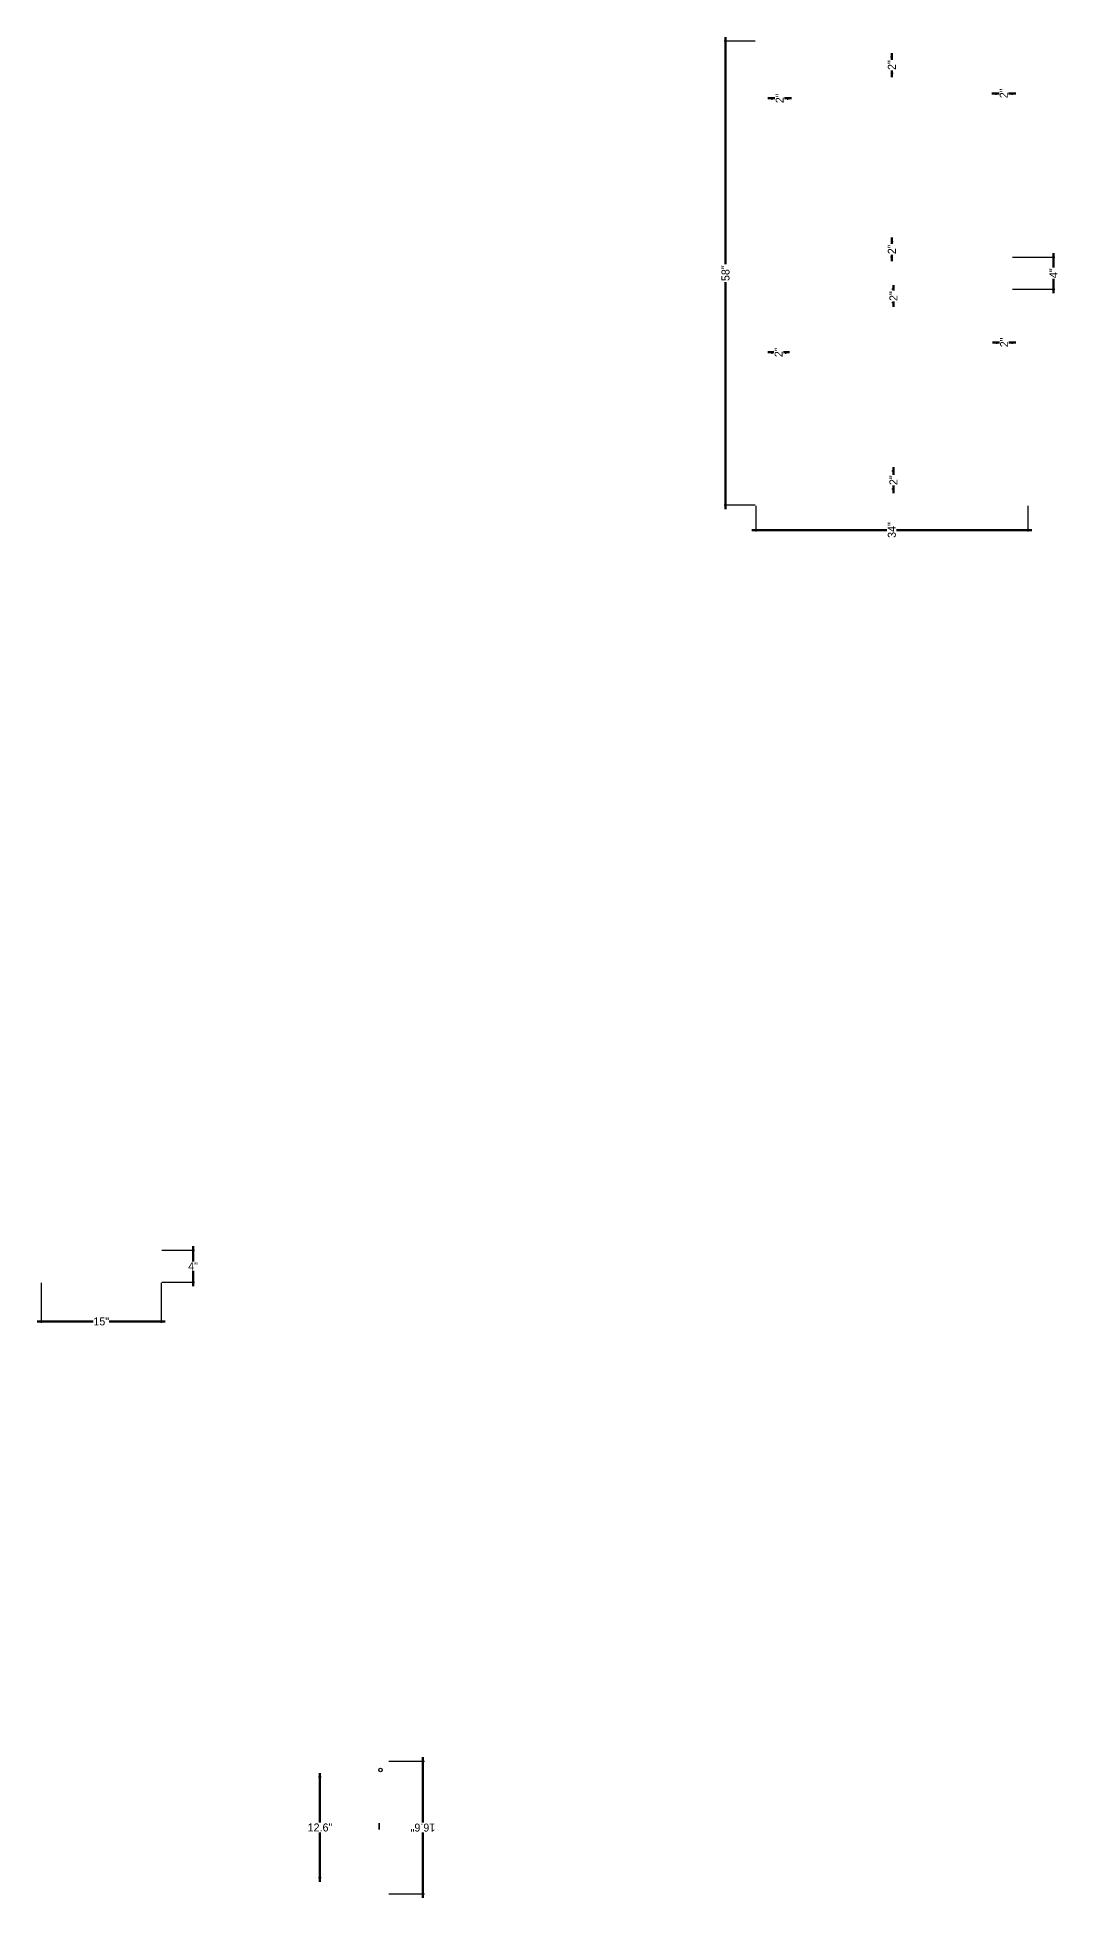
# Model space of a CAD drawing. Header units: inches. Extents: x 347 to 16634, y -36388 to -591.
# Drawn here: x 962.1 to 1089.7, y -924.3 to -691.8 of the extents above; entities that cross this region are included whole.
import ezdxf

# ---------------------------------------------------------------- set-up
doc = ezdxf.new("R2010")
doc.units = ezdxf.units.IN
doc.header["$MEASUREMENT"] = 0
doc.styles.get("Standard").update_dxf_attribs({"font": 'Artifakt Element Regular.ttf', "height": 1})
doc.dimstyles.get("Standard").update_dxf_attribs({"dimtxt": 0.9, "dimasz": 0.198, "dimexe": 0.18, "dimexo": 0.0625, "dimgap": 0.09, "dimtad": 0, "dimtih": 1, "dimtoh": 1, "dimdec": 4, "dimzin": 0, "dimdsep": 46, "dimtxsty": 'Standard', "dimblk": 'ARCHTICK', "dimcen": 0.09, "dimclrd": 2, "dimclrt": 4, "dimadec": 0, "dimazin": 0, "dimtfac": 1, "dimtdec": 4, "dimtofl": 0, "dimtmove": 0, "dimatfit": 3, "dimfxl": 1, "dimtolj": 1, "dimtzin": 0, "dimlwd": 211, "dimarcsym": 0})

# ---------------------------------------------------------------- blocks, each defined once
blk = doc.blocks.new('_ArchTick')
at = {"color": 0, "linetype": 'ByBlock', "const_width": 0.15}
blk.add_lwpolyline([(-0.5, -0.5), (0.5, 0.5)], dxfattribs=at)
blk = doc.blocks.new('*D23')
at = {"color": 2, "lineweight": 53, "transparency": 16777216}
for p, q in [((997.38, -908.73), (997.38, -914.93)), ((997.38, -922.34), (997.38, -916.15))]:
    blk.add_line(p, q, dxfattribs=at)
at = {"color": 0, "lineweight": -2, "transparency": 16777216}
for p, q in [((997.54, -909.23), (997.2, -909.23)), ((997.54, -921.84), (997.2, -921.84))]:
    blk.add_line(p, q, dxfattribs=at)
at = {"layer": 'Defpoints', "color": 0, "transparency": 16777216}
for p in [(997.6, -909.23), (997.38, -921.84), (997.6, -921.84)]:
    blk.add_point(p, dxfattribs=at)
at = {"color": 2, "lineweight": 53, "transparency": 16777216, "xscale": 0.198, "yscale": 0.198, "zscale": 0.198}
for p, rotation in [((997.38, -909.23), 90), ((997.38, -921.84), 270)]:
    blk.add_blockref('_ArchTick', p, dxfattribs=dict(at, rotation=rotation))
at = {"color": 4, "transparency": 16777216, "insert": (997.38, -915.54), "char_height": 1, "attachment_point": 5}
blk.add_mtext('\\A1;12.6"', dxfattribs=at)
blk = doc.blocks.new('*D24')
at = {"color": 2, "lineweight": 53, "transparency": 16777216}
for p, q in [((1010.24, -906.76), (1010.24, -914.93)), ((1010.24, -924.32), (1010.24, -916.15))]:
    blk.add_line(p, q, dxfattribs=at)
at = {"color": 0, "lineweight": -2, "transparency": 16777216}
for p, q in [((1005.99, -907.26), (1010.42, -907.26)), ((1005.99, -923.82), (1010.42, -923.82))]:
    blk.add_line(p, q, dxfattribs=at)
at = {"layer": 'Defpoints', "color": 0, "transparency": 16777216}
for p in [(1005.92, -907.26), (1005.92, -923.82), (1010.24, -923.82)]:
    blk.add_point(p, dxfattribs=at)
at = {"color": 2, "lineweight": 53, "transparency": 16777216, "xscale": 0.198, "yscale": 0.198, "zscale": 0.198}
for p, rotation in [((1010.24, -907.26), 90), ((1010.24, -923.82), 270)]:
    blk.add_blockref('_ArchTick', p, dxfattribs=dict(at, rotation=rotation))
at = {"color": 4, "transparency": 16777216, "insert": (1010.24, -915.54), "char_height": 1, "attachment_point": 5, "rotation": 180}
blk.add_mtext('\\A1;16.6"', dxfattribs=at)
blk = doc.blocks.new('*D36')
at = {"color": 0, "lineweight": -2, "transparency": 16777216}
for p, q in [((962.56, -847.45), (962.56, -852.47)), ((977.56, -847.45), (977.56, -852.47))]:
    blk.add_line(p, q, dxfattribs=at)
at = {"color": 2, "lineweight": 53, "transparency": 16777216}
for p, q in [((962.06, -852.29), (969.05, -852.29)), ((978.06, -852.29), (971.07, -852.29))]:
    blk.add_line(p, q, dxfattribs=at)
at = {"layer": 'Defpoints', "color": 0, "transparency": 16777216}
for p in [(962.56, -847.39, -2), (977.56, -847.39, -2), (977.56, -852.29)]:
    blk.add_point(p, dxfattribs=at)
at = {"color": 2, "lineweight": 53, "transparency": 16777216, "xscale": 0.198, "yscale": 0.198, "zscale": 0.198, "rotation": 180}
blk.add_blockref('_ArchTick', (962.56, -852.29), dxfattribs=at)
at = {"color": 2, "lineweight": 53, "transparency": 16777216, "xscale": 0.198, "yscale": 0.198, "zscale": 0.198}
blk.add_blockref('_ArchTick', (977.56, -852.29), dxfattribs=at)
at = {"color": 4, "transparency": 16777216, "insert": (970.06, -852.29), "char_height": 1, "attachment_point": 5}
blk.add_mtext('\\A1;15"', dxfattribs=at)
blk = doc.blocks.new('*D37')
at = {"color": 0, "lineweight": -2, "transparency": 16777216}
for p, q in [((977.63, -843.39), (981.71, -843.39)), ((977.63, -847.39), (981.71, -847.39))]:
    blk.add_line(p, q, dxfattribs=at)
at = {"color": 2, "lineweight": 53, "transparency": 16777216}
for p, q in [((981.53, -842.89), (981.53, -844.8)), ((981.53, -847.89), (981.53, -845.98))]:
    blk.add_line(p, q, dxfattribs=at)
at = {"layer": 'Defpoints', "color": 0, "transparency": 16777216}
for p in [(977.56, -843.39, -2), (981.53, -843.39), (977.56, -847.39, -2)]:
    blk.add_point(p, dxfattribs=at)
at = {"color": 2, "lineweight": 53, "transparency": 16777216, "xscale": 0.198, "yscale": 0.198, "zscale": 0.198}
for p, rotation in [((981.53, -843.39), 90), ((981.53, -847.39), 270)]:
    blk.add_blockref('_ArchTick', p, dxfattribs=dict(at, rotation=rotation))
at = {"color": 4, "transparency": 16777216, "insert": (981.53, -845.39), "char_height": 1, "attachment_point": 5}
blk.add_mtext('\\A1;4"', dxfattribs=at)
blk = doc.blocks.new('*D41')
at = {"color": 0, "lineweight": -2, "transparency": 16777216}
for p, q in [((1051.74, -692.28), (1047.86, -692.28)), ((1051.74, -750.28), (1047.86, -750.28))]:
    blk.add_line(p, q, dxfattribs=at)
at = {"color": 2, "lineweight": 53, "transparency": 16777216}
for p, q in [((1048.04, -691.78), (1048.04, -720.14)), ((1048.04, -750.78), (1048.04, -722.42))]:
    blk.add_line(p, q, dxfattribs=at)
at = {"layer": 'Defpoints', "color": 0, "transparency": 16777216}
for p in [(1048.04, -692.28), (1051.81, -692.28), (1051.81, -750.28)]:
    blk.add_point(p, dxfattribs=at)
at = {"color": 2, "lineweight": 53, "transparency": 16777216, "xscale": 0.198, "yscale": 0.198, "zscale": 0.198}
for p, rotation in [((1048.04, -692.28), 90), ((1048.04, -750.28), 270)]:
    blk.add_blockref('_ArchTick', p, dxfattribs=dict(at, rotation=rotation))
at = {"color": 4, "transparency": 16777216, "insert": (1048.04, -721.28), "char_height": 1, "attachment_point": 5, "rotation": 90}
blk.add_mtext('\\A1;58"', dxfattribs=at)
blk = doc.blocks.new('*D42')
at = {"color": 0, "lineweight": -2, "transparency": 16777216}
for p, q in [((1083.87, -719.28), (1089.18, -719.28)), ((1083.87, -723.28), (1089.18, -723.28))]:
    blk.add_line(p, q, dxfattribs=at)
at = {"color": 2, "lineweight": 53, "transparency": 16777216}
for p, q in [((1089, -718.78), (1089, -720.57)), ((1089, -723.78), (1089, -722))]:
    blk.add_line(p, q, dxfattribs=at)
at = {"layer": 'Defpoints', "color": 0, "transparency": 16777216}
for p in [(1083.81, -719.28), (1089, -719.28), (1083.81, -723.28)]:
    blk.add_point(p, dxfattribs=at)
at = {"color": 2, "lineweight": 53, "transparency": 16777216, "xscale": 0.198, "yscale": 0.198, "zscale": 0.198}
for p, rotation in [((1089, -719.28), 90), ((1089, -723.28), 270)]:
    blk.add_blockref('_ArchTick', p, dxfattribs=dict(at, rotation=rotation))
at = {"color": 4, "transparency": 16777216, "insert": (1089, -721.28), "char_height": 1, "attachment_point": 5, "rotation": 90}
blk.add_mtext('\\A1;4"', dxfattribs=at)
blk = doc.blocks.new('*D43')
at = {"color": 0, "lineweight": -2, "transparency": 16777216}
for p, q in [((1051.81, -750.35), (1051.81, -753.56)), ((1085.81, -750.35), (1085.81, -753.56))]:
    blk.add_line(p, q, dxfattribs=at)
at = {"color": 2, "lineweight": 53, "transparency": 16777216}
for p, q in [((1051.31, -753.38), (1068.2, -753.38)), ((1086.31, -753.38), (1069.41, -753.38))]:
    blk.add_line(p, q, dxfattribs=at)
at = {"layer": 'Defpoints', "color": 0, "transparency": 16777216}
for p in [(1051.81, -750.28), (1085.81, -750.28), (1085.81, -753.38)]:
    blk.add_point(p, dxfattribs=at)
at = {"color": 2, "lineweight": 53, "transparency": 16777216, "xscale": 0.198, "yscale": 0.198, "zscale": 0.198, "rotation": 180}
blk.add_blockref('_ArchTick', (1051.81, -753.38), dxfattribs=at)
at = {"color": 2, "lineweight": 53, "transparency": 16777216, "xscale": 0.198, "yscale": 0.198, "zscale": 0.198}
blk.add_blockref('_ArchTick', (1085.81, -753.38), dxfattribs=at)
at = {"color": 4, "transparency": 16777216, "insert": (1068.81, -753.38), "char_height": 1, "attachment_point": 5, "rotation": 90}
blk.add_mtext('\\A1;34"', dxfattribs=at)
blk = doc.blocks.new('*D44')
at = {"color": 2, "lineweight": 53, "transparency": 16777216}
for p, q in [((1053.31, -731.16), (1054.07, -731.16)), ((1056.03, -731.16), (1055.27, -731.16))]:
    blk.add_line(p, q, dxfattribs=at)
at = {"color": 0, "lineweight": -2, "transparency": 16777216}
for p, q in [((1053.81, -731.23), (1053.81, -731.34)), ((1055.53, -731.23), (1055.53, -731.34))]:
    blk.add_line(p, q, dxfattribs=at)
at = {"layer": 'Defpoints', "color": 0, "transparency": 16777216}
for p in [(1053.81, -731.16), (1053.81, -731.16), (1055.53, -731.16)]:
    blk.add_point(p, dxfattribs=at)
at = {"color": 2, "lineweight": 53, "transparency": 16777216, "xscale": 0.198, "yscale": 0.198, "zscale": 0.198, "rotation": 180}
blk.add_blockref('_ArchTick', (1053.81, -731.16), dxfattribs=at)
at = {"color": 2, "lineweight": 53, "transparency": 16777216, "xscale": 0.198, "yscale": 0.198, "zscale": 0.198}
blk.add_blockref('_ArchTick', (1055.53, -731.16), dxfattribs=at)
at = {"color": 4, "transparency": 16777216, "insert": (1054.67, -731.16), "char_height": 1, "attachment_point": 5, "rotation": 90}
blk.add_mtext('\\A1;2"', dxfattribs=at)
blk = doc.blocks.new('*D45')
at = {"color": 2, "lineweight": 53, "transparency": 16777216}
for p, q in [((1081.37, -729.93), (1082.24, -729.93)), ((1084.31, -729.93), (1083.44, -729.93))]:
    blk.add_line(p, q, dxfattribs=at)
at = {"color": 0, "lineweight": -2, "transparency": 16777216}
for p, q in [((1081.87, -729.99), (1081.87, -730.11)), ((1083.81, -729.99), (1083.81, -730.11))]:
    blk.add_line(p, q, dxfattribs=at)
at = {"layer": 'Defpoints', "color": 0, "transparency": 16777216}
for p in [(1081.87, -729.93), (1083.81, -729.93), (1083.81, -729.93)]:
    blk.add_point(p, dxfattribs=at)
at = {"color": 2, "lineweight": 53, "transparency": 16777216, "xscale": 0.198, "yscale": 0.198, "zscale": 0.198, "rotation": 180}
blk.add_blockref('_ArchTick', (1081.87, -729.93), dxfattribs=at)
at = {"color": 2, "lineweight": 53, "transparency": 16777216, "xscale": 0.198, "yscale": 0.198, "zscale": 0.198}
blk.add_blockref('_ArchTick', (1083.81, -729.93), dxfattribs=at)
at = {"color": 4, "transparency": 16777216, "insert": (1082.84, -729.93), "char_height": 1, "attachment_point": 5, "rotation": 90}
blk.add_mtext('\\A1;2"', dxfattribs=at)
blk = doc.blocks.new('*D46')
at = {"color": 0, "lineweight": -2, "transparency": 16777216}
for p, q in [((1068.94, -746.02), (1068.83, -746.02)), ((1068.94, -748.28), (1068.83, -748.28))]:
    blk.add_line(p, q, dxfattribs=at)
at = {"color": 2, "lineweight": 53, "transparency": 16777216}
for p, q in [((1069.01, -745.52), (1069.01, -746.48)), ((1069.01, -748.78), (1069.01, -747.83))]:
    blk.add_line(p, q, dxfattribs=at)
at = {"layer": 'Defpoints', "color": 0, "transparency": 16777216}
for p in [(1069.01, -746.02, 0.01), (1069.01, -748.28), (1069.01, -748.28)]:
    blk.add_point(p, dxfattribs=at)
at = {"color": 2, "lineweight": 53, "transparency": 16777216, "xscale": 0.198, "yscale": 0.198, "zscale": 0.198}
for p, rotation in [((1069.01, -746.02), 90), ((1069.01, -748.28), 270)]:
    blk.add_blockref('_ArchTick', p, dxfattribs=dict(at, rotation=rotation))
at = {"color": 4, "transparency": 16777216, "insert": (1069.01, -747.15), "char_height": 1, "attachment_point": 5, "rotation": 90}
blk.add_mtext('\\A1;2"', dxfattribs=at)
blk = doc.blocks.new('*D47')
at = {"color": 2, "lineweight": 53, "transparency": 16777216}
for p, q in [((1069.01, -722.78), (1069.01, -723.46)), ((1069.01, -725.49), (1069.01, -724.81))]:
    blk.add_line(p, q, dxfattribs=at)
at = {"color": 0, "lineweight": -2, "transparency": 16777216}
for p, q in [((1068.94, -723.28), (1068.83, -723.28)), ((1068.94, -724.99), (1068.83, -724.99))]:
    blk.add_line(p, q, dxfattribs=at)
at = {"layer": 'Defpoints', "color": 0, "transparency": 16777216}
for p in [(1069.01, -723.28), (1069.01, -723.28), (1069.01, -724.99, -1.02)]:
    blk.add_point(p, dxfattribs=at)
at = {"color": 2, "lineweight": 53, "transparency": 16777216, "xscale": 0.198, "yscale": 0.198, "zscale": 0.198}
for p, rotation in [((1069.01, -723.28), 90), ((1069.01, -724.99), 270)]:
    blk.add_blockref('_ArchTick', p, dxfattribs=dict(at, rotation=rotation))
at = {"color": 4, "transparency": 16777216, "insert": (1069.01, -724.14), "char_height": 1, "attachment_point": 5, "rotation": 90}
blk.add_mtext('\\A1;2"', dxfattribs=at)
blk = doc.blocks.new('*D48')
at = {"color": 2, "lineweight": 53, "transparency": 16777216}
for p, q in [((1053.31, -699.42), (1054.2, -699.42)), ((1056.29, -699.42), (1055.4, -699.42))]:
    blk.add_line(p, q, dxfattribs=at)
at = {"color": 0, "lineweight": -2, "transparency": 16777216}
for p, q in [((1053.81, -699.48), (1053.81, -699.6)), ((1055.79, -699.48), (1055.79, -699.6))]:
    blk.add_line(p, q, dxfattribs=at)
at = {"layer": 'Defpoints', "color": 0, "transparency": 16777216}
for p in [(1053.81, -699.42), (1053.81, -699.42), (1055.79, -699.42)]:
    blk.add_point(p, dxfattribs=at)
at = {"color": 2, "lineweight": 53, "transparency": 16777216, "xscale": 0.198, "yscale": 0.198, "zscale": 0.198, "rotation": 180}
blk.add_blockref('_ArchTick', (1053.81, -699.42), dxfattribs=at)
at = {"color": 2, "lineweight": 53, "transparency": 16777216, "xscale": 0.198, "yscale": 0.198, "zscale": 0.198}
blk.add_blockref('_ArchTick', (1055.79, -699.42), dxfattribs=at)
at = {"color": 4, "transparency": 16777216, "insert": (1054.8, -699.42), "char_height": 1, "attachment_point": 5, "rotation": 90}
blk.add_mtext('\\A1;2"', dxfattribs=at)
blk = doc.blocks.new('*D49')
at = {"color": 2, "lineweight": 53, "transparency": 16777216}
for p, q in [((1081.28, -698.8), (1082.2, -698.8)), ((1084.31, -698.8), (1083.39, -698.8))]:
    blk.add_line(p, q, dxfattribs=at)
at = {"color": 0, "lineweight": -2, "transparency": 16777216}
for p, q in [((1081.78, -698.87), (1081.78, -698.98)), ((1083.81, -698.87), (1083.81, -698.98))]:
    blk.add_line(p, q, dxfattribs=at)
at = {"layer": 'Defpoints', "color": 0, "transparency": 16777216}
for p in [(1081.78, -698.8), (1083.81, -698.8), (1083.81, -698.8)]:
    blk.add_point(p, dxfattribs=at)
at = {"color": 2, "lineweight": 53, "transparency": 16777216, "xscale": 0.198, "yscale": 0.198, "zscale": 0.198, "rotation": 180}
blk.add_blockref('_ArchTick', (1081.78, -698.8), dxfattribs=at)
at = {"color": 2, "lineweight": 53, "transparency": 16777216, "xscale": 0.198, "yscale": 0.198, "zscale": 0.198}
blk.add_blockref('_ArchTick', (1083.81, -698.8), dxfattribs=at)
at = {"color": 4, "transparency": 16777216, "insert": (1082.79, -698.8), "char_height": 1, "attachment_point": 5, "rotation": 90}
blk.add_mtext('\\A1;2"', dxfattribs=at)
blk = doc.blocks.new('*D50')
at = {"color": 2, "lineweight": 53, "transparency": 16777216}
for p, q in [((1068.81, -716.8), (1068.81, -717.62)), ((1068.81, -719.78), (1068.81, -718.97))]:
    blk.add_line(p, q, dxfattribs=at)
at = {"color": 0, "lineweight": -2, "transparency": 16777216}
for p, q in [((1068.84, -717.3), (1068.99, -717.3)), ((1068.74, -719.28), (1068.63, -719.28))]:
    blk.add_line(p, q, dxfattribs=at)
at = {"layer": 'Defpoints', "color": 0, "transparency": 16777216}
for p in [(1068.77, -717.3, -1.09), (1068.81, -719.28), (1068.81, -719.28)]:
    blk.add_point(p, dxfattribs=at)
at = {"color": 2, "lineweight": 53, "transparency": 16777216, "xscale": 0.198, "yscale": 0.198, "zscale": 0.198}
for p, rotation in [((1068.81, -717.3), 90), ((1068.81, -719.28), 270)]:
    blk.add_blockref('_ArchTick', p, dxfattribs=dict(at, rotation=rotation))
at = {"color": 4, "transparency": 16777216, "insert": (1068.81, -718.29), "char_height": 1, "attachment_point": 5, "rotation": 90}
blk.add_mtext('\\A1;2"', dxfattribs=at)
blk = doc.blocks.new('*D51')
at = {"color": 0, "lineweight": -2, "transparency": 16777216}
for p, q in [((1068.74, -694.28), (1068.63, -694.28)), ((1068.84, -696.27), (1068.99, -696.27))]:
    blk.add_line(p, q, dxfattribs=at)
at = {"color": 2, "lineweight": 53, "transparency": 16777216}
for p, q in [((1068.81, -693.78), (1068.81, -694.6)), ((1068.81, -696.77), (1068.81, -695.95))]:
    blk.add_line(p, q, dxfattribs=at)
at = {"layer": 'Defpoints', "color": 0, "transparency": 16777216}
for p in [(1068.81, -694.28), (1068.81, -694.28), (1068.77, -696.27, -1.11)]:
    blk.add_point(p, dxfattribs=at)
at = {"color": 2, "lineweight": 53, "transparency": 16777216, "xscale": 0.198, "yscale": 0.198, "zscale": 0.198}
for p, rotation in [((1068.81, -694.28), 90), ((1068.81, -696.27), 270)]:
    blk.add_blockref('_ArchTick', p, dxfattribs=dict(at, rotation=rotation))
at = {"color": 4, "transparency": 16777216, "insert": (1068.81, -695.27), "char_height": 1, "attachment_point": 5, "rotation": 90}
blk.add_mtext('\\A1;2"', dxfattribs=at)

msp = doc.modelspace()

# ---------------------------------------------------------------- linework, layer by layer
at = {"color": 9}
msp.add_circle((1004.93684, -908.35715, -16.31156), 0.2162, dxfattribs=at)
at = {"color": 9, "extrusion": (1, 0, -1.83697e-16)}
msp.add_circle((-915.39565, 2.12818, 1004.76929), 0.40117, dxfattribs=at)

# ---------------------------------------------------------------- dimensions: what is measured, and where the dimension line sits
at = {"color": 9}
for base, p1, p2, angle, override, picture, middle in [((1048.0404, -692.2847, 2), (1051.80745, -750.2847, 2), (1051.80745, -692.2847, 2), 90, {"dimtxt": 1, "dimdec": 0, "dimpost": '"', "dimdle": 0.5, "dimtdec": 0, "dimlwd": 53}, '*D41', (1048.0404, -721.2847, 2)), ((1068.80745, -694.2847, 2), (1068.77408, -696.26528, 0.8867), (1068.80745, -694.2847, 2), 90, {"dimtxt": 1, "dimdec": 0, "dimpost": '"', "dimdle": 0.5, "dimtdec": 0, "dimlwd": 53}, '*D51', (1068.80745, -695.27499, 2)), ((1053.80745, -699.4219, 2), (1055.79281, -699.4219, 2), (1053.80745, -699.4219, 2), 180, {"dimtxt": 1, "dimdec": 0, "dimpost": '"', "dimdle": 0.5, "dimtdec": 0, "dimlwd": 53}, '*D48', (1054.80013, -699.4219, 2)), ((1083.80745, -698.80464, 2), (1081.78094, -698.80464, 2), (1083.80745, -698.80464, 2), 180, {"dimtxt": 1, "dimdec": 0, "dimpost": '"', "dimdle": 0.5, "dimtdec": 0, "dimlwd": 53}, '*D49', (1082.7942, -698.80464, 2)), ((1068.80745, -719.2847, 2), (1068.7735, -717.30236, 0.90687), (1068.80745, -719.2847, 2), 90, {"dimtxt": 1, "dimdec": 0, "dimpost": '"', "dimdle": 0.5, "dimtdec": 0, "dimlwd": 53}, '*D50', (1068.80745, -718.29353, 2)), ((1089.00478, -719.2847, 2), (1083.80745, -723.2847, 2), (1083.80745, -719.2847, 2), 90, {"dimtxt": 1, "dimdec": 0, "dimpost": '"', "dimdle": 0.5, "dimtdec": 0, "dimlwd": 53}, '*D42', (1089.00478, -721.2847, 2)), ((1069.00615, -723.2847, 2), (1069.00615, -724.98611, 0.98493), (1069.00615, -723.2847, 2), 90, {"dimtxt": 1, "dimdec": 0, "dimpost": '"', "dimdle": 0.5, "dimtdec": 0, "dimlwd": 53}, '*D47', (1069.00615, -724.1354, 2)), ((1083.80745, -729.92896, 2), (1081.86903, -729.92896, 2), (1083.80745, -729.92896, 2), 180, {"dimtxt": 1, "dimdec": 0, "dimpost": '"', "dimdle": 0.5, "dimtdec": 0, "dimlwd": 53}, '*D45', (1082.83824, -729.92896, 2)), ((1053.80745, -731.16338, 2), (1055.52852, -731.16338, 2), (1053.80745, -731.16338, 2), 180, {"dimtxt": 1, "dimdec": 0, "dimpost": '"', "dimdle": 0.5, "dimtdec": 0, "dimlwd": 53}, '*D44', (1054.66799, -731.16338, 2)), ((1069.00615, -748.2847, 2), (1069.00615, -746.02319, 2.0051), (1069.00615, -748.2847, 2), 90, {"dimtxt": 1, "dimdec": 0, "dimpost": '"', "dimdle": 0.5, "dimtdec": 0, "dimlwd": 53}, '*D46', (1069.00615, -747.15394, 2)), ((1085.80745, -753.38246, 2), (1051.80745, -750.2847, 2), (1085.80745, -750.2847, 2), 180, {"dimtxt": 1, "dimdec": 0, "dimpost": '"', "dimdle": 0.5, "dimtdec": 0, "dimlwd": 53}, '*D43', (1068.80745, -753.38246, 2)), ((981.53318, -843.38973), (977.56467, -847.38973, -2), (977.56467, -843.38973, -2), 90, {"dimtxt": 1, "dimdec": 0, "dimpost": '"', "dimdle": 0.5, "dimtdec": 0, "dimlwd": 53}, '*D37', (981.53318, -845.38973)), ((1010.2412, -923.8211, -15.84254), (1005.92412, -907.25825, -15.84254), (1005.92412, -923.8211, -15.84254), 270, {"dimtxt": 3, "dimdec": 1, "dimpost": '"', "dimdle": 0.5, "dimtdec": 1, "dimlwd": 53}, '*D24', (1010.2412, -915.53967, -15.84254)), ((997.38212, -921.8445, -14.88676), (997.59891, -909.23485, -14.88676), (997.59891, -921.8445, -14.88676), 90, {"dimtxt": 3, "dimdec": 1, "dimpost": '"', "dimdle": 0.5, "dimtdec": 1, "dimlwd": 53}, '*D23', (997.38212, -915.53967, -14.88676))]:
    dim = msp.add_linear_dim(base=base, p1=p1, p2=p2, angle=angle, dimstyle='Standard', override=override, dxfattribs=at)
    dim.commit()
    dim.dimension.update_dxf_attribs({"geometry": picture, "text_midpoint": middle})
dim = msp.add_linear_dim(base=(977.56467, -852.29265), p1=(962.56467, -847.38973, -2), p2=(977.56467, -847.38973, -2), dimstyle='Standard', override={"dimtxt": 1, "dimdec": 0, "dimpost": '"', "dimdle": 0.5, "dimtdec": 0, "dimlwd": 53}, dxfattribs=at)
dim.commit()
dim.dimension.update_dxf_attribs({"geometry": '*D36', "text_midpoint": (970.06467, -852.29265)})

doc.saveas('drawing.dxf')
